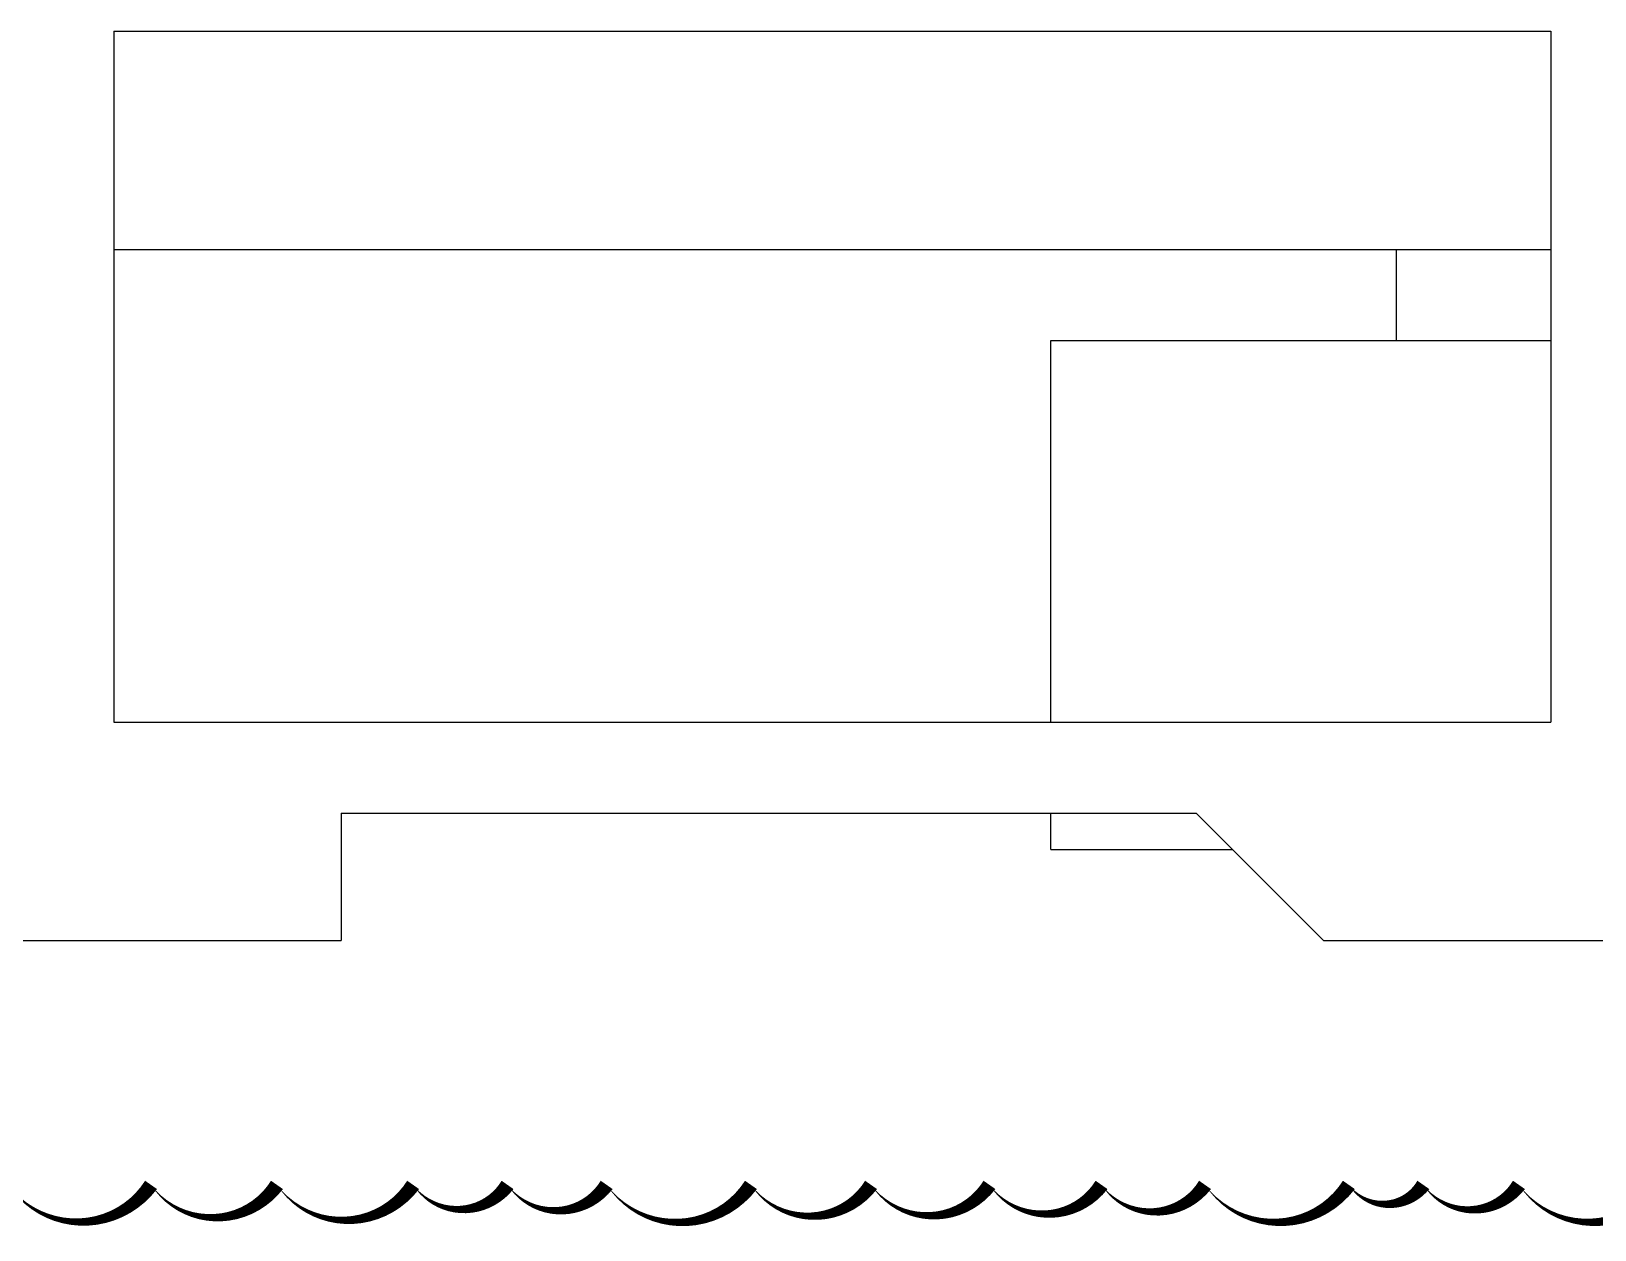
# Model space of a CAD drawing. Extents: x -3080 to 28500, y -1326 to 31609.
# Drawn here: x 2209.8 to 2639.5, y 25941.2 to 26270.8 of the extents above; entities that cross this region are included whole.
import ezdxf
from ezdxf.xclip import XClip

# ---------------------------------------------------------------- set-up
doc = ezdxf.new("R2010")
doc.units = 0
doc.header["$LTSCALE"] = 100
doc.header["$XCLIPFRAME"] = 2
for name, color, linetype in [('0-xref', 8, 'Continuous'), ('188K-SM-07-F10-MECH-CR PIPE-Y2257103$0$X-S-FAB_SL ALL$0$ASP_1', 1, 'Continuous'), ('188K-SM-07-F10-MECH-CR PIPE-Y2257103$0$X-S-FAB_SL ALL$0$ASP_8', 8, 'Continuous')]:
    doc.layers.add(name, color=color, linetype=linetype)

# ---------------------------------------------------------------- blocks, each defined once
blk = doc.blocks.new('188K-SM-07-F10-MECH-CR PIPE-Y2257103$0$X-S-FAB_SL ALL')
at = {"layer": '188K-SM-07-F10-MECH-CR PIPE-Y2257103$0$X-S-FAB_SL ALL$0$ASP_1'}
for p, q in [((-2241.021, -73063.977), (-1846.021, -73063.977)), ((-2241.021, -73063.977), (-2241.021, -73253.977)), ((-1846.021, -73063.977), (-1846.021, -73253.977)), ((-2241.021, -73253.977), (-1846.021, -73253.977)), ((-2178.521, -73278.977), (-1943.521, -73278.977)), ((-2178.521, -73278.977), (-2178.521, -73313.977)), ((-1943.521, -73278.977), (-1908.521, -73313.977)), ((-2328.521, -73313.977), (-2178.521, -73313.977)), ((-1908.521, -73313.977), (-1758.521, -73313.977))]:
    blk.add_line(p, q, dxfattribs=at)
at = {"layer": '188K-SM-07-F10-MECH-CR PIPE-Y2257103$0$X-S-FAB_SL ALL$0$ASP_8'}
for p, q in [((-2241.021, -73123.977), (-1846.021, -73123.977)), ((-1888.521, -73148.977), (-1888.521, -73123.977)), ((-1983.521, -73253.977), (-1983.521, -73148.977)), ((-1983.521, -73148.977), (-1846.021, -73148.977)), ((-1983.521, -73288.977), (-1983.521, -73278.977)), ((-1983.521, -73288.977), (-1933.521, -73288.977))]:
    blk.add_line(p, q, dxfattribs=at)
blk = doc.blocks.new('188K-SM-07-F10-MECH-CR PIPE-Y2257103')
ref = blk.add_blockref('188K-SM-07-F10-MECH-CR PIPE-Y2257103$0$X-S-FAB_SL ALL', (4473.521, 99334.763))
XClip(ref).set_block_clipping_path([(-7553.4648570136, -75341.9369645483), (24026.2025623869, -67725.7696244382)])
blk.add_lwpolyline([(2203.499, 25953.57, 0, 4, 0.5205671), (2242.705, 25953.57, 0, 4, 0.5205671), (2277.321, 25953.57, 0, 4, 0.5205671), (2314.751, 25953.57, 0, 4, 0.5205671), (2340.697, 25953.57, 0, 4, 0.5205671), (2367.94, 25953.57, 0, 4, 0.5205671), (2407.597, 25953.57, 0, 4, 0.5205671), (2440.617, 25953.57, 0, 4, 0.5205671), (2473.165, 25953.57, 0, 4, 0.5205671), (2503.966, 25953.57, 0, 4, 0.5205671), (2532.414, 25953.57, 0, 4, 0.5205671), (2571.95, 25953.57, 0, 4, 0.5205671), (2592.411, 25953.57, 0, 4, 0.5205671), (2618.696, 25953.57, 0, 4, 0.5205671), (2658.215, 25953.57, 0, 4, 0.5205671)], format="xyseb")

msp = doc.modelspace()

# ---------------------------------------------------------------- block references
at = {"layer": '0-xref'}
msp.add_blockref('188K-SM-07-F10-MECH-CR PIPE-Y2257103', (0, 0), dxfattribs=at)

doc.saveas('drawing.dxf')
